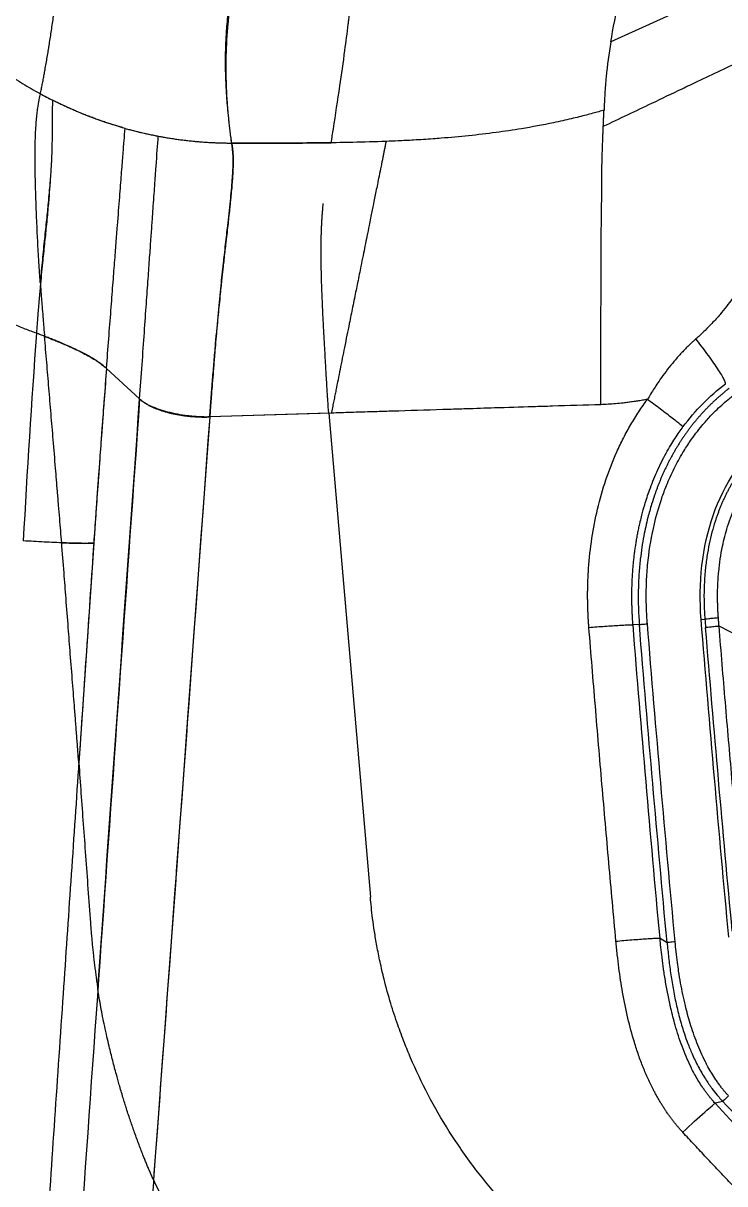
# Model space of a CAD drawing. Extents: x 526 to 610, y 679 to 808.
# Drawn here: x 538.09 to 542.44, y 702.59 to 709.8 of the extents above; entities that cross this region are included whole.
import ezdxf

# ---------------------------------------------------------------- set-up
doc = ezdxf.new("R2010")
doc.units = 0
doc.header["$MEASUREMENT"] = 0
doc.layers.add('1', color=4, linetype='Continuous')

# ---------------------------------------------------------------- blocks, each defined once
blk = doc.blocks.new('JETSETTER LX')
at = {"layer": '1', "color": 3, "linetype": 'Continuous', "lineweight": 25}
for p, q in [((16.5865, 13.2509), (15.6084, 12.8061)), ((12.6821, 10.588), (12.4763, 10.7781)), ((12.6821, 10.588), (12.4763, 10.7781)), ((13.8726, 10.4999), (13.1174, 10.4762)), ((13.8563, 10.4994), (13.1174, 10.4762)), ((13.8563, 10.4994), (14.1154, 7.4916)), ((12.3971, 9.6916), (12.3042, 8.3252)), ((15.7861, 9.1868), (15.7466, 9.1836)), ((16.1696, 9.2179), (16.1932, 9.2198)), ((17.7454, 8.4189), (16.281, 9.1753)), ((15.9142, 7.2371), (15.9582, 7.2101)), ((16.3037, 6.2233), (16.2567, 6.2116))]:
    blk.add_line(p, q, dxfattribs=at)
for points, knots in [([(12.0655, 12.484), (12.0675, 12.4938), (12.0716, 12.5132), (12.0775, 12.5428), (12.0833, 12.5727), (12.089, 12.6029), (12.0951, 12.636), (12.1015, 12.6723), (12.1083, 12.7119), (12.1139, 12.7454), (12.1182, 12.7727), (12.1226, 12.8002), (12.128, 12.8352), (12.1366, 12.8924), (12.1472, 12.9665), (12.1578, 13.0443), (12.1662, 13.1089), (12.1748, 13.1755), (12.1854, 13.2617), (12.1979, 13.3697), (12.2099, 13.4815), (12.2195, 13.5784), (12.2269, 13.6586), (12.2324, 13.7204), (12.2377, 13.7831), (12.2428, 13.8467), (12.2477, 13.9111), (12.2525, 13.9764), (12.257, 14.0425), (12.2598, 14.0875), (12.2613, 14.1099)], [0, 0, 0, 0, 0.0251082, 0.0501755, 0.0751913, 0.1001443, 0.1250238, 0.1563496, 0.187543, 0.2188031, 0.2344332, 0.2500635, 0.281324, 0.3125841, 0.3751026, 0.4376177, 0.469314, 0.5001278, 0.5632735, 0.6259662, 0.6882256, 0.7500739, 0.7818326, 0.8134354, 0.8448862, 0.8761889, 0.9073475, 0.938366, 0.9692488, 1, 1, 1, 1]), ([(15.6084, 12.8061), (15.6372, 12.9787), (15.681, 13.1694), (15.7985, 13.5749), (15.8723, 13.7896), (15.9609, 14.0103)], [0, 0, 0, 0, 0.5, 0.5, 1, 1, 1, 1]), ([(13.2544, 12.1782), (13.2528, 12.1897), (13.2496, 12.2127), (13.2451, 12.2474), (13.2409, 12.2824), (13.2369, 12.3176), (13.2333, 12.3523), (13.2294, 12.3936), (13.2244, 12.453), (13.2192, 12.5317), (13.2157, 12.6236), (13.2152, 12.7181), (13.2181, 12.8151), (13.224, 12.9025), (13.234, 13.0053), (13.2488, 13.1161), (13.271, 13.2383), (13.2923, 13.336), (13.3186, 13.4422), (13.347, 13.5415), (13.3784, 13.6378), (13.4002, 13.7004), (13.4199, 13.7542), (13.4328, 13.7873), (13.4386, 13.8023)], [0, 0, 0, 0, 0.024835, 0.049777, 0.07481, 0.099916, 0.12508, 0.148716, 0.187611, 0.250131, 0.312641, 0.375146, 0.437653, 0.500162, 0.538799, 0.625168, 0.697328, 0.750131, 0.790672, 0.875062, 0.913573, 0.947218, 0.976021, 1, 1, 1, 1]), ([(13.2544, 12.1781), (13.2525, 12.1919), (13.2488, 12.2182), (13.244, 12.256), (13.24, 12.2902), (13.2367, 12.321), (13.232, 12.3684), (13.2264, 12.4365), (13.2214, 12.5262), (13.2191, 12.6188), (13.2197, 12.7134), (13.2234, 12.8112), (13.2328, 12.9463), (13.2535, 13.1221), (13.2833, 13.281), (13.3093, 13.3934), (13.3241, 13.4522), (13.3416, 13.5159), (13.3594, 13.576), (13.378, 13.6349), (13.3987, 13.6955), (13.4186, 13.7507), (13.4322, 13.7857), (13.4386, 13.8023)], [0, 0, 0, 0, 0.029765, 0.056916, 0.081455, 0.103382, 0.122697, 0.182478, 0.246958, 0.309531, 0.372324, 0.435848, 0.49834, 0.624533, 0.750473, 0.770745, 0.813222, 0.848287, 0.875757, 0.911441, 0.944043, 0.973562, 1, 1, 1, 1]), ([(13.8719, 12.1799), (13.8764, 12.2089), (13.8946, 12.3247), (13.9233, 12.5117), (13.9541, 12.7292), (13.9721, 12.8689), (13.9812, 12.9434), (13.9851, 12.9755), (13.9899, 13.0161), (13.9957, 13.0654), (14.0023, 13.1237), (14.0098, 13.1912), (14.0182, 13.2683), (14.0274, 13.3553), (14.0374, 13.4524), (14.0481, 13.5601), (14.0595, 13.6783), (14.0673, 13.7616), (14.0714, 13.8047)], [0, 0, 0, 0, 0.062595, 0.250005, 0.397316, 0.5, 0.514612, 0.534136, 0.558574, 0.587927, 0.622198, 0.66139, 0.705505, 0.754546, 0.808515, 0.867414, 0.931243, 1, 1, 1, 1]), ([(11.077, 13.4623), (11.0822, 13.4533), (11.0924, 13.4355), (11.1079, 13.4092), (11.1234, 13.3836), (11.1388, 13.3588), (11.1542, 13.3347), (11.1695, 13.3113), (11.1847, 13.2886), (11.1997, 13.2666), (11.2146, 13.2453), (11.2293, 13.2247), (11.2438, 13.2049), (11.258, 13.1857), (11.272, 13.1672), (11.3208, 13.104), (11.4061, 13.0026), (11.5376, 12.8677), (11.6757, 12.7453), (11.7914, 12.6571), (11.8761, 12.5989), (11.9287, 12.5646), (11.9816, 12.5319), (12.0348, 12.5009), (12.088, 12.4715), (12.1239, 12.4531), (12.1418, 12.4439)], [0, 0, 0, 0, 0.02084, 0.041263, 0.061262, 0.080834, 0.099974, 0.118676, 0.136938, 0.154754, 0.172121, 0.189035, 0.205493, 0.221492, 0.237028, 0.252098, 0.381668, 0.502591, 0.629918, 0.751792, 0.79422, 0.836239, 0.877838, 0.919004, 0.959728, 1, 1, 1, 1]), ([(15.6084, 12.8061), (15.5961, 12.7326), (15.5866, 12.6603), (15.5764, 12.5543), (15.5738, 12.5195), (15.5695, 12.4505), (15.5679, 12.4163), (15.5664, 12.3824)], [0, 0, 0, 0, 0.5, 0.5, 0.75, 0.75, 1, 1, 1, 1]), ([(15.5621, 12.2823), (15.6628, 12.3302), (15.8258, 12.4078), (16.0217, 12.501), (16.1638, 12.5687), (16.2895, 12.6285), (16.4162, 12.6888), (16.4959, 12.7267), (16.5298, 12.7428)], [0, 0, 0, 0, 0.312351, 0.505185, 0.607428, 0.752943, 0.894852, 1, 1, 1, 1]), ([(12.041, 10.9963), (12.03, 11.0003), (12.0069, 11.0088), (11.9709, 11.0225), (11.9321, 11.0376), (11.8907, 11.0543), (11.829, 11.0801), (11.7317, 11.1233), (11.6089, 11.1834), (11.4806, 11.2535), (11.3567, 11.3279), (11.254, 11.3957), (11.1706, 11.4548), (11.1107, 11.4992), (11.0519, 11.5446), (10.9952, 11.5899), (10.9378, 11.6378), (10.8898, 11.6799), (10.8317, 11.7325), (10.7203, 11.838), (10.5926, 11.9733), (10.4617, 12.1282), (10.3794, 12.2337), (10.3188, 12.317), (10.2799, 12.3729), (10.2519, 12.4146), (10.2264, 12.4538), (10.2119, 12.4767), (10.2058, 12.4865)], [0, 0, 0, 0, 0.0146615, 0.0306397, 0.0479341, 0.0665441, 0.0862829, 0.1312066, 0.1992056, 0.2565208, 0.3132961, 0.3792061, 0.4098878, 0.4405555, 0.4721135, 0.50241, 0.5310447, 0.5651778, 0.5819558, 0.6287327, 0.7563258, 0.8133951, 0.8814033, 0.9230055, 0.9417583, 0.9662255, 0.9856364, 1, 1, 1, 1]), ([(12.0648, 11.312), (12.0643, 11.3185), (12.0634, 11.3318), (12.062, 11.3518), (12.0606, 11.3721), (12.0592, 11.3926), (12.0579, 11.4134), (12.0566, 11.4344), (12.0544, 11.4704), (12.0513, 11.5228), (12.0481, 11.5854), (12.045, 11.65), (12.0423, 11.7155), (12.04, 11.7758), (12.0374, 11.8486), (12.035, 11.9291), (12.0329, 12.0198), (12.0321, 12.098), (12.0328, 12.1589), (12.0343, 12.2054), (12.0358, 12.2421), (12.0379, 12.2812), (12.0409, 12.3211), (12.0449, 12.3611), (12.0495, 12.3965), (12.054, 12.4249), (12.0582, 12.4478), (12.0619, 12.4665), (12.0643, 12.4782), (12.0655, 12.484)], [0, 0, 0, 0, 0.008337, 0.016854, 0.025546, 0.03441, 0.043446, 0.052649, 0.062017, 0.091199, 0.123633, 0.149797, 0.185482, 0.223743, 0.247827, 0.310654, 0.373818, 0.439724, 0.49986, 0.542899, 0.584491, 0.624656, 0.68801, 0.749532, 0.812666, 0.874759, 0.916644, 0.958414, 1, 1, 1, 1]), ([(12.1418, 12.4439), (12.1415, 12.4396), (12.1409, 12.4298), (12.1401, 12.4127), (12.1394, 12.391), (12.1389, 12.3582), (12.1387, 12.3168), (12.1386, 12.2663), (12.1384, 12.2087), (12.1373, 12.1497), (12.1352, 12.0927), (12.1332, 12.0507), (12.1306, 12.0067), (12.1269, 11.9479), (12.1213, 11.8722), (12.113, 11.7744), (12.1027, 11.667), (12.0909, 11.5516), (12.078, 11.427), (12.0662, 11.3065), (12.0574, 11.2082), (12.0524, 11.1475), (12.049, 11.1046), (12.0461, 11.067), (12.0435, 11.0311), (12.0418, 11.0077), (12.041, 10.9963)], [0, 0, 0, 0, 0.025437, 0.05774, 0.09691, 0.142947, 0.223465, 0.286095, 0.345619, 0.428792, 0.469112, 0.500161, 0.534201, 0.571947, 0.626007, 0.680073, 0.738272, 0.787626, 0.836483, 0.893711, 0.927415, 0.946496, 0.960829, 0.974524, 0.987581, 1, 1, 1, 1]), ([(12.5915, 12.2693), (12.5815, 12.2722), (12.5614, 12.2779), (12.5313, 12.287), (12.5011, 12.2964), (12.471, 12.3063), (12.4409, 12.3166), (12.4108, 12.3274), (12.3807, 12.3386), (12.3506, 12.3502), (12.3206, 12.3623), (12.2906, 12.3748), (12.2607, 12.3877), (12.2308, 12.4011), (12.201, 12.4149), (12.1713, 12.4291), (12.1516, 12.439), (12.1418, 12.4439)], [0, 0, 0, 0, 0.064787, 0.129859, 0.195212, 0.260844, 0.326749, 0.392926, 0.459368, 0.526074, 0.593037, 0.660255, 0.727723, 0.795436, 0.863389, 0.931579, 1, 1, 1, 1]), ([(15.5664, 12.3823), (15.5556, 12.3792), (15.5327, 12.3726), (15.4961, 12.3625), (15.4555, 12.3516), (15.4106, 12.3402), (15.3616, 12.3284), (15.3083, 12.3161), (15.2058, 12.294), (15.068, 12.2684), (14.8923, 12.2423), (14.7257, 12.2226), (14.5952, 12.2108), (14.4813, 12.2022), (14.3921, 12.1965), (14.2947, 12.1915), (14.2375, 12.1892), (14.2126, 12.1882)], [0, 0, 0, 0, 0.02457, 0.052207, 0.082907, 0.116663, 0.153472, 0.193327, 0.236222, 0.382878, 0.499879, 0.624857, 0.749814, 0.786572, 0.874844, 0.945372, 1, 1, 1, 1]), ([(15.5621, 12.2823), (15.5624, 12.2905), (15.5632, 12.3072), (15.5642, 12.3317), (15.5653, 12.3569), (15.566, 12.3735), (15.5664, 12.3823)], [0, 0, 0, 0, 0.247398, 0.499233, 0.735523, 1, 1, 1, 1]), ([(12.4763, 10.7781), (12.481, 10.8403), (12.4858, 10.9022), (12.495, 11.0227), (12.4995, 11.0813), (12.508, 11.1926), (12.5162, 11.2981), (12.5269, 11.4374), (12.5363, 11.559), (12.5418, 11.6299), (12.5495, 11.73), (12.5541, 11.7884), (12.5622, 11.8933), (12.5659, 11.9398), (12.5724, 12.0243), (12.5783, 12.1001), (12.5832, 12.1626), (12.5877, 12.2197), (12.5897, 12.2456), (12.5915, 12.2693)], [0, 0, 0, 0, 0.0625, 0.0625, 0.125, 0.125, 0.1875, 0.25, 0.3125, 0.375, 0.375, 0.5, 0.5, 0.625, 0.625, 0.75, 0.875, 0.875, 1, 1, 1, 1]), ([(12.4763, 10.7781), (12.481, 10.8403), (12.4858, 10.9022), (12.495, 11.0227), (12.4995, 11.0813), (12.508, 11.1925), (12.5162, 11.2981), (12.5269, 11.4374), (12.5363, 11.559), (12.5418, 11.6299), (12.5495, 11.73), (12.5541, 11.7884), (12.5622, 11.8933), (12.5659, 11.9398), (12.5724, 12.0243), (12.5783, 12.1001), (12.5857, 12.1938), (12.5897, 12.2456), (12.5915, 12.2693)], [0, 0, 0, 0, 0.0625, 0.0625, 0.125, 0.125, 0.1875, 0.25, 0.3125, 0.375, 0.375, 0.5, 0.5, 0.625, 0.625, 0.75, 0.875, 1, 1, 1, 1]), ([(12.5915, 12.2693), (12.6013, 12.2666), (12.6209, 12.2612), (12.6504, 12.2536), (12.6799, 12.2463), (12.7094, 12.2394), (12.7389, 12.2329), (12.7684, 12.2267), (12.7881, 12.2229), (12.7979, 12.221)], [0, 0, 0, 0, 0.144057, 0.287728, 0.431003, 0.573876, 0.716338, 0.858382, 1, 1, 1, 1]), ([(15.554, 12.0493), (15.5541, 12.0566), (15.5546, 12.0729), (15.5557, 12.1097), (15.557, 12.15), (15.5585, 12.1921), (15.5597, 12.2244), (15.5608, 12.2544), (15.5617, 12.2737), (15.5621, 12.2823)], [0, 0, 0, 0, 0.095409, 0.209821, 0.474554, 0.614329, 0.752011, 0.889815, 1, 1, 1, 1]), ([(12.6821, 10.588), (12.6872, 10.6598), (12.6923, 10.7315), (12.7022, 10.8704), (12.7069, 10.9376), (12.7159, 11.0643), (12.7243, 11.1835), (12.7352, 11.3374), (12.7446, 11.4692), (12.7526, 11.5827), (12.7596, 11.6814), (12.7637, 11.7392), (12.7695, 11.821), (12.7729, 11.8691), (12.7791, 11.9566), (12.7819, 11.9959), (12.7896, 12.1047), (12.7939, 12.1651), (12.7979, 12.221)], [0, 0, 0, 0, 0.0625, 0.0625, 0.125, 0.125, 0.1875, 0.25, 0.3125, 0.375, 0.4375, 0.5, 0.5, 0.625, 0.625, 0.75, 0.75, 1, 1, 1, 1]), ([(12.6821, 10.588), (12.6872, 10.6598), (12.6923, 10.7315), (12.7022, 10.8704), (12.7069, 10.9376), (12.7159, 11.0643), (12.7243, 11.1835), (12.7352, 11.3374), (12.7446, 11.4692), (12.7526, 11.5827), (12.7596, 11.6814), (12.7637, 11.7392), (12.7695, 11.821), (12.7729, 11.8691), (12.7791, 11.9566), (12.7819, 11.9959), (12.7896, 12.1047), (12.7939, 12.1651), (12.7979, 12.221)], [0, 0, 0, 0, 0.0625, 0.0625, 0.125, 0.125, 0.1875, 0.25, 0.3125, 0.375, 0.4375, 0.5, 0.5, 0.625, 0.625, 0.75, 0.75, 1, 1, 1, 1]), ([(12.7979, 12.221), (12.8731, 12.2068), (12.949, 12.1961), (13.0633, 12.1853), (13.1014, 12.1826), (13.1588, 12.1799), (13.1779, 12.1793), (13.2161, 12.1784), (13.2353, 12.1782), (13.2544, 12.1781)], [0, 0, 0, 0, 0.5, 0.5, 0.75, 0.75, 0.875, 0.875, 1, 1, 1, 1]), ([(12.7979, 12.221), (12.8081, 12.2191), (12.8285, 12.2153), (12.8591, 12.2102), (12.8898, 12.2054), (12.9204, 12.201), (12.951, 12.197), (12.9816, 12.1933), (13.0121, 12.1901), (13.0426, 12.1873), (13.073, 12.1848), (13.1034, 12.1828), (13.1338, 12.1811), (13.164, 12.1798), (13.1942, 12.1788), (13.2244, 12.1783), (13.2444, 12.1782), (13.2544, 12.1782)], [0, 0, 0, 0, 0.067824, 0.1355, 0.203023, 0.27039, 0.337597, 0.404639, 0.471512, 0.538214, 0.60474, 0.671086, 0.737249, 0.803225, 0.869011, 0.934604, 1, 1, 1, 1]), ([(14.2126, 12.1882), (14.2109, 12.1801), (14.2077, 12.1641), (14.2031, 12.1408), (14.1985, 12.1181), (14.1942, 12.0961), (14.1897, 12.0735), (14.1845, 12.0475), (14.1768, 12.0094), (14.1681, 11.9671), (14.1584, 11.9202), (14.1479, 11.8672), (14.1345, 11.8001), (14.1197, 11.7268), (14.1065, 11.6616), (14.095, 11.6039), (14.0824, 11.5408), (14.0697, 11.4794), (14.0549, 11.4056), (14.0373, 11.3185), (14.0197, 11.2301), (14.0023, 11.1451), (13.9866, 11.0687), (13.9694, 10.9842), (13.9506, 10.8901), (13.928, 10.7764), (13.9079, 10.6757), (13.8948, 10.6104), (13.888, 10.5767), (13.881, 10.5418), (13.8762, 10.5181), (13.8738, 10.5061)], [0, 0, 0, 0, 0.031792, 0.062836, 0.093117, 0.122624, 0.151344, 0.183119, 0.225096, 0.298414, 0.339396, 0.386563, 0.469344, 0.533447, 0.567351, 0.611622, 0.647008, 0.678323, 0.709537, 0.753998, 0.790963, 0.810485, 0.843936, 0.86633, 0.888984, 0.927617, 0.962902, 0.97172, 0.980832, 0.990253, 1, 1, 1, 1]), ([(13.1174, 10.4762), (13.118, 10.484), (13.1192, 10.4997), (13.1209, 10.5232), (13.1227, 10.5467), (13.1245, 10.5701), (13.1263, 10.5935), (13.1281, 10.6168), (13.1299, 10.64), (13.1318, 10.6632), (13.1336, 10.6862), (13.1378, 10.7387), (13.1447, 10.8214), (13.1569, 10.9637), (13.1717, 11.1284), (13.1851, 11.2654), (13.1954, 11.3637), (13.2023, 11.4272), (13.2094, 11.4901), (13.2187, 11.5713), (13.2285, 11.6563), (13.2384, 11.7443), (13.2462, 11.8184), (13.2529, 11.8885), (13.258, 11.9489), (13.2615, 12.003), (13.2632, 12.049), (13.263, 12.0847), (13.2617, 12.1118), (13.2602, 12.1306), (13.2584, 12.1473), (13.2566, 12.1622), (13.2552, 12.1728), (13.2544, 12.1781)], [0, 0, 0, 0, 0.00626, 0.012517, 0.018772, 0.025024, 0.031275, 0.037525, 0.043774, 0.050023, 0.05627, 0.062518, 0.092894, 0.125, 0.18623, 0.249836, 0.279019, 0.312344, 0.338882, 0.374859, 0.446778, 0.499873, 0.563246, 0.624901, 0.689913, 0.749932, 0.81603, 0.874965, 0.906476, 0.937482, 0.95779, 0.978629, 1, 1, 1, 1]), ([(13.2544, 12.1781), (13.2549, 12.175), (13.2557, 12.1688), (13.2569, 12.1598), (13.258, 12.1509), (13.259, 12.1408), (13.2604, 12.1269), (13.2621, 12.1061), (13.2632, 12.0787), (13.2629, 12.046), (13.2618, 12.0109), (13.2589, 11.9608), (13.2544, 11.9041), (13.2486, 11.8437), (13.2445, 11.8031), (13.2403, 11.7628), (13.2354, 11.7172), (13.2296, 11.665), (13.2232, 11.6095), (13.2152, 11.541), (13.2074, 11.4726), (13.2007, 11.4119), (13.1965, 11.3725), (13.1923, 11.3338), (13.1878, 11.2909), (13.1823, 11.2368), (13.1742, 11.1572), (13.1636, 11.0479), (13.1537, 10.9357), (13.1457, 10.8399), (13.1396, 10.7653), (13.1335, 10.6881), (13.1291, 10.631), (13.126, 10.5902), (13.1236, 10.5583), (13.1206, 10.5195), (13.1186, 10.4914), (13.1174, 10.4762)], [0, 0, 0, 0, 0.01232, 0.024641, 0.036961, 0.049281, 0.067358, 0.09734, 0.141621, 0.190639, 0.239107, 0.282314, 0.373978, 0.420264, 0.449212, 0.477889, 0.517923, 0.552582, 0.587764, 0.626689, 0.676279, 0.698745, 0.715845, 0.730973, 0.750076, 0.770146, 0.795558, 0.839391, 0.88183, 0.898804, 0.92286, 0.944735, 0.962268, 0.969015, 0.977552, 0.987881, 1, 1, 1, 1]), ([(13.2544, 12.1781), (13.2754, 12.1781), (13.2964, 12.1781), (13.3385, 12.1781), (13.3595, 12.1781), (13.3805, 12.1781)], [0, 0, 0, 0, 0.5, 0.5, 1, 1, 1, 1]), ([(13.3805, 12.1781), (13.4501, 12.178), (13.5197, 12.1779), (13.6588, 12.1782), (13.7284, 12.1784), (13.798, 12.179)], [0, 0, 0, 0, 0.5, 0.5, 1, 1, 1, 1]), ([(12.1341, 12.0746), (12.1335, 12.0607), (12.1316, 12.0186), (12.1253, 11.9319), (12.1154, 11.8209), (12.1035, 11.7035), (12.091, 11.5852), (12.0776, 11.4549), (12.0691, 11.3597), (12.0648, 11.312)], [0, 0, 0, 0, 0.0890125, 0.2712615, 0.4534611, 0.5901302, 0.7267803, 0.8633919, 1, 1, 1, 1]), ([(15.5494, 11.6033), (15.5494, 11.6085), (15.5495, 11.6192), (15.5496, 11.6351), (15.5497, 11.6513), (15.5499, 11.6678), (15.5502, 11.6904), (15.5505, 11.7182), (15.5512, 11.7589), (15.5518, 11.8028), (15.5522, 11.847), (15.5522, 11.8833), (15.552, 11.9136), (15.552, 11.9356), (15.5522, 11.9512), (15.5525, 11.9697), (15.5528, 11.9913), (15.5532, 12.0127), (15.5535, 12.0278), (15.5537, 12.0395), (15.5539, 12.0461), (15.554, 12.0493)], [0, 0, 0, 0, 0.023168, 0.047223, 0.072168, 0.098005, 0.124736, 0.179782, 0.234916, 0.333393, 0.419338, 0.497083, 0.567195, 0.630947, 0.662201, 0.690697, 0.783436, 0.855773, 0.907242, 0.95532, 1, 1, 1, 1]), ([(16.576, 11.877), (16.5765, 11.8725), (16.5773, 11.8636), (16.5783, 11.8504), (16.5789, 11.8377), (16.5793, 11.8255), (16.5795, 11.8137), (16.5796, 11.8024), (16.5794, 11.7916), (16.5791, 11.7812), (16.5787, 11.7714), (16.578, 11.7571), (16.5763, 11.7339), (16.5728, 11.702), (16.5677, 11.6691), (16.5604, 11.6314), (16.5481, 11.5812), (16.5216, 11.4982), (16.489, 11.4227), (16.4578, 11.3625), (16.4361, 11.323), (16.4054, 11.272), (16.367, 11.2152), (16.3268, 11.1616), (16.2849, 11.1102), (16.2406, 11.0607), (16.1981, 11.0174), (16.1645, 10.9855), (16.1449, 10.968), (16.1369, 10.9608)], [0, 0, 0, 0, 0.015342, 0.030018, 0.044044, 0.057435, 0.070206, 0.082368, 0.093932, 0.104907, 0.115302, 0.125124, 0.150017, 0.18787, 0.223874, 0.250437, 0.302368, 0.375441, 0.500881, 0.532258, 0.563445, 0.625584, 0.695883, 0.750367, 0.807779, 0.875377, 0.929599, 0.971127, 1, 1, 1, 1]), ([(13.8563, 10.4994), (13.8544, 10.5255), (13.8519, 10.56), (13.849, 10.6068), (13.8466, 10.6452), (13.8438, 10.6931), (13.8408, 10.7451), (13.8376, 10.8006), (13.8344, 10.8596), (13.8315, 10.9127), (13.829, 10.9568), (13.8262, 11.0093), (13.8228, 11.0725), (13.8192, 11.1459), (13.8162, 11.2108), (13.8138, 11.2704), (13.812, 11.3253), (13.8104, 11.3841), (13.8094, 11.4453), (13.809, 11.5053), (13.8094, 11.5583), (13.8103, 11.6002), (13.8114, 11.6343), (13.8126, 11.6619), (13.8139, 11.6882), (13.8155, 11.7134), (13.8172, 11.7376), (13.8195, 11.7669), (13.8215, 11.7883), (13.8228, 11.8013), (13.8228, 11.8016)], [0, 0, 0, 0, 0.0390292, 0.051494, 0.0701322, 0.0968368, 0.123841, 0.1493085, 0.1823063, 0.215913, 0.2341465, 0.2543093, 0.3034806, 0.3440589, 0.3891827, 0.4303709, 0.4683425, 0.5111922, 0.5699601, 0.6263586, 0.6785826, 0.7304187, 0.7644443, 0.7985695, 0.8328291, 0.8672543, 0.9018728, 0.9367092, 0.9985284, 1, 1, 1, 1]), ([(15.5468, 10.709), (15.5468, 10.7164), (15.5468, 10.7312), (15.5469, 10.7534), (15.5469, 10.7755), (15.5469, 10.7976), (15.5469, 10.8197), (15.547, 10.8418), (15.547, 10.8638), (15.547, 10.8857), (15.5471, 10.9076), (15.5471, 10.9294), (15.5471, 10.9512), (15.5472, 10.9729), (15.5472, 10.9946), (15.5473, 11.0161), (15.5473, 11.0376), (15.5475, 11.0973), (15.5478, 11.1954), (15.5483, 11.3092), (15.5486, 11.397), (15.5488, 11.4598), (15.549, 11.5101), (15.5491, 11.5512), (15.5493, 11.581), (15.5493, 11.597), (15.5494, 11.6033)], [0, 0, 0, 0, 0.021364, 0.042761, 0.064195, 0.085667, 0.107182, 0.128744, 0.150354, 0.172017, 0.193735, 0.215512, 0.23735, 0.259253, 0.281224, 0.303264, 0.325378, 0.347566, 0.488567, 0.638588, 0.733457, 0.80498, 0.875068, 0.930955, 0.972611, 1, 1, 1, 1]), ([(12.0648, 11.312), (12.0653, 11.3055), (12.0663, 11.2914), (12.068, 11.2686), (12.0699, 11.2426), (12.0721, 11.2135), (12.0746, 11.1811), (12.0781, 11.1372), (12.0821, 11.0876), (12.0862, 11.038), (12.0891, 11.0029), (12.0907, 10.9844), (12.0912, 10.9775)], [0, 0, 0, 0, 0.060299, 0.12976, 0.208411, 0.296286, 0.393424, 0.499864, 0.689165, 0.835808, 0.939485, 1, 1, 1, 1]), ([(12.4763, 10.7781), (12.4742, 10.7801), (12.4697, 10.7841), (12.462, 10.7907), (12.453, 10.7979), (12.4403, 10.8076), (12.4234, 10.8195), (12.3937, 10.8387), (12.3531, 10.8621), (12.2975, 10.8904), (12.2388, 10.9176), (12.1871, 10.9396), (12.1479, 10.9556), (12.1203, 10.9665), (12.0933, 10.9769), (12.0669, 10.9868), (12.0496, 10.9932), (12.041, 10.9963)], [0, 0, 0, 0, 0.026526, 0.0561515, 0.0889302, 0.1249141, 0.1871215, 0.2500147, 0.3831282, 0.5006994, 0.631755, 0.7507543, 0.8037433, 0.8551999, 0.9050809, 0.9533546, 1, 1, 1, 1]), ([(12.0912, 10.9775), (12.0957, 10.9758), (12.1048, 10.9723), (12.1186, 10.9669), (12.1327, 10.9613), (12.1472, 10.9555), (12.162, 10.9494), (12.177, 10.9432), (12.1923, 10.9368), (12.2079, 10.9301), (12.2236, 10.9233), (12.2395, 10.9163), (12.2555, 10.9091), (12.2716, 10.9017), (12.2876, 10.8942), (12.3037, 10.8864), (12.3293, 10.8737), (12.3664, 10.8542), (12.4021, 10.8332), (12.4288, 10.8156), (12.4444, 10.8044), (12.457, 10.7947), (12.4671, 10.7864), (12.4732, 10.7809), (12.4763, 10.7781)], [0, 0, 0, 0, 0.02721, 0.055311, 0.084305, 0.114193, 0.144974, 0.176644, 0.209198, 0.242629, 0.276927, 0.31208, 0.348074, 0.384892, 0.422513, 0.460916, 0.500075, 0.611984, 0.749977, 0.812801, 0.874982, 0.916788, 0.958471, 1, 1, 1, 1]), ([(12.1978, 9.6941), (12.1958, 9.7186), (12.1917, 9.7692), (12.1854, 9.8471), (12.1787, 9.9291), (12.1702, 10.033), (12.159, 10.1686), (12.1458, 10.3291), (12.1319, 10.4952), (12.1185, 10.6553), (12.105, 10.8161), (12.0959, 10.9233), (12.0912, 10.9775)], [0, 0, 0, 0, 0.057668, 0.11856, 0.182669, 0.249993, 0.361917, 0.499988, 0.625013, 0.749994, 0.873606, 1, 1, 1, 1]), ([(16.1369, 10.9608), (16.1314, 10.9559), (16.1201, 10.9459), (16.1032, 10.9301), (16.086, 10.9134), (16.0683, 10.8956), (16.0507, 10.8772), (16.0312, 10.856), (16.0046, 10.8258), (15.9705, 10.7844), (15.934, 10.7361), (15.9028, 10.6917), (15.8776, 10.6533), (15.8561, 10.6191), (15.8426, 10.5963), (15.836, 10.5851)], [0, 0, 0, 0, 0.0459526, 0.0938254, 0.1436562, 0.1955008, 0.2494334, 0.3020448, 0.3745273, 0.499777, 0.63519, 0.7503149, 0.8360264, 0.9193091, 1, 1, 1, 1]), ([(16.3201, 10.6824), (16.3211, 10.6839), (16.321, 10.6868), (16.3183, 10.6959), (16.3157, 10.7021), (16.3076, 10.7182), (16.3022, 10.728), (16.2885, 10.7508), (16.2803, 10.7638), (16.2617, 10.7921), (16.2513, 10.8073), (16.2293, 10.8388), (16.2176, 10.8549), (16.1941, 10.887), (16.1822, 10.9028), (16.1589, 10.933), (16.1476, 10.9474), (16.1369, 10.9608)], [0, 0, 0, 0, 0.125, 0.125, 0.25, 0.25, 0.375, 0.375, 0.5, 0.5, 0.625, 0.625, 0.75, 0.75, 0.875, 0.875, 1, 1, 1, 1]), ([(12.4763, 10.7781), (12.4715, 10.7155), (12.4629, 10.6019), (12.4514, 10.4492), (12.4427, 10.3317), (12.4367, 10.2494), (12.4274, 10.1231), (12.4143, 9.941), (12.4028, 9.7747), (12.3971, 9.6916)], [0, 0, 0, 0, 0.1729412, 0.3134841, 0.4216315, 0.4973862, 0.5407503, 0.7703832, 1, 1, 1, 1]), ([(12.4763, 10.7781), (12.4713, 10.7132), (12.4618, 10.5879), (12.4482, 10.4068), (12.435, 10.2276), (12.422, 10.0484), (12.4092, 9.8674), (12.4011, 9.7492), (12.3971, 9.6916)], [0, 0, 0, 0, 0.1791204, 0.3461297, 0.5000362, 0.6738741, 0.8407019, 1, 1, 1, 1]), ([(16.3428, 10.653), (16.3372, 10.6487), (16.3261, 10.64), (16.3097, 10.6267), (16.2936, 10.6132), (16.2777, 10.5994), (16.2621, 10.5855), (16.2468, 10.5713), (16.2318, 10.5569), (16.217, 10.5423), (16.2025, 10.5275), (16.1883, 10.5126), (16.1743, 10.4974), (16.1606, 10.482), (16.1472, 10.4665), (16.134, 10.4508), (16.1211, 10.4349), (16.1085, 10.4188), (16.0961, 10.4026), (16.084, 10.3862), (16.0721, 10.3696), (16.0605, 10.3529), (16.0492, 10.336), (16.0381, 10.3189), (16.0272, 10.3017), (16.0166, 10.2844), (16.0063, 10.2669), (15.9962, 10.2493), (15.9863, 10.2315), (15.9767, 10.2136), (15.9674, 10.1956), (15.9582, 10.1775), (15.9494, 10.1592), (15.9407, 10.1408), (15.9323, 10.1224), (15.9242, 10.1038), (15.9163, 10.085), (15.9086, 10.0662), (15.9011, 10.0473), (15.8939, 10.0283), (15.887, 10.0092), (15.876, 9.9782), (15.859, 9.9257), (15.8354, 9.8418), (15.8104, 9.7281), (15.7928, 9.6107), (15.7833, 9.5034), (15.7794, 9.4199), (15.7787, 9.3469), (15.7802, 9.2843), (15.7827, 9.232), (15.785, 9.2007), (15.7861, 9.1868)], [0, 0, 0, 0, 0.012974, 0.0259, 0.03878, 0.051619, 0.064418, 0.077179, 0.089906, 0.1026, 0.115264, 0.127899, 0.140509, 0.153095, 0.16566, 0.178204, 0.19073, 0.203239, 0.215734, 0.228216, 0.240686, 0.253146, 0.265597, 0.278041, 0.290478, 0.30291, 0.315338, 0.327763, 0.340185, 0.352606, 0.365027, 0.377448, 0.389869, 0.402292, 0.414716, 0.427143, 0.439573, 0.452005, 0.464441, 0.476881, 0.489324, 0.50177, 0.537231, 0.590545, 0.661742, 0.750756, 0.808261, 0.859357, 0.90404, 0.942339, 0.974305, 1, 1, 1, 1]), ([(15.8359, 9.1908), (15.8352, 9.1997), (15.8337, 9.2189), (15.8318, 9.2499), (15.8302, 9.2852), (15.829, 9.3248), (15.8286, 9.3688), (15.8292, 9.417), (15.8312, 9.4696), (15.8348, 9.5263), (15.8455, 9.6417), (15.8709, 9.7921), (15.915, 9.9459), (15.9575, 10.0599), (16.0003, 10.1554), (16.0504, 10.2472), (16.1079, 10.3366), (16.1649, 10.4117), (16.2191, 10.4729), (16.2604, 10.5152), (16.2971, 10.55), (16.3318, 10.5803), (16.3574, 10.6011), (16.3697, 10.6107), (16.3733, 10.6135)], [0, 0, 0, 0, 0.016913, 0.036505, 0.058793, 0.083787, 0.1115, 0.141938, 0.175102, 0.210991, 0.249592, 0.394304, 0.498936, 0.55185, 0.624481, 0.696806, 0.749574, 0.825627, 0.874892, 0.904203, 0.937562, 0.970516, 0.991391, 1, 1, 1, 1]), ([(12.6821, 10.588), (12.6841, 10.5862), (12.6881, 10.5826), (12.6946, 10.5773), (12.7014, 10.5721), (12.7084, 10.5671), (12.7158, 10.5622), (12.7235, 10.5574), (12.7315, 10.5527), (12.7398, 10.5482), (12.7483, 10.5438), (12.7572, 10.5395), (12.7662, 10.5354), (12.7755, 10.5314), (12.7851, 10.5275), (12.7949, 10.5237), (12.8048, 10.5201), (12.815, 10.5166), (12.8254, 10.5133), (12.836, 10.51), (12.8468, 10.507), (12.8613, 10.503), (12.8798, 10.4985), (12.9024, 10.4936), (12.9255, 10.4893), (12.9489, 10.4856), (12.9726, 10.4824), (12.9965, 10.4799), (13.0206, 10.4779), (13.0448, 10.4765), (13.069, 10.4758), (13.0932, 10.4756), (13.1094, 10.476), (13.1174, 10.4762)], [0, 0, 0, 0, 0.026282, 0.052408, 0.078386, 0.104223, 0.129924, 0.155495, 0.180942, 0.206269, 0.231481, 0.256581, 0.281573, 0.30646, 0.331246, 0.355932, 0.380522, 0.405018, 0.429423, 0.453737, 0.477964, 0.502106, 0.549613, 0.596593, 0.643063, 0.689046, 0.734567, 0.779655, 0.824346, 0.868678, 0.912696, 0.956451, 1, 1, 1, 1]), ([(13.1174, 10.4762), (13.1135, 10.4761), (13.1056, 10.4759), (13.0937, 10.4758), (13.0816, 10.4759), (13.0695, 10.4762), (13.0571, 10.4766), (13.0447, 10.4772), (13.0321, 10.4781), (13.0194, 10.4791), (13.0067, 10.4802), (12.9938, 10.4816), (12.9637, 10.4852), (12.9167, 10.4926), (12.8568, 10.506), (12.802, 10.5224), (12.7634, 10.5376), (12.7375, 10.5502), (12.7214, 10.5591), (12.7068, 10.5684), (12.6936, 10.5779), (12.6859, 10.5846), (12.6821, 10.588)], [0, 0, 0, 0, 0.021226, 0.042734, 0.064533, 0.086632, 0.109039, 0.131762, 0.154807, 0.178182, 0.201893, 0.225946, 0.250347, 0.37251, 0.499966, 0.624884, 0.749646, 0.80088, 0.851491, 0.901518, 0.951004, 1, 1, 1, 1]), ([(15.5468, 10.5525), (15.4467, 10.5494), (15.3061, 10.545), (15.0862, 10.538), (14.9072, 10.5325), (14.7338, 10.527), (14.5351, 10.5207), (14.375, 10.5156), (14.2179, 10.5108), (14.1185, 10.5078), (13.9995, 10.504), (13.9126, 10.5012), (13.8726, 10.4999)], [0, 0, 0, 0, 0.179259, 0.252042, 0.394012, 0.499999, 0.562817, 0.75, 0.786818, 0.844345, 0.928172, 1, 1, 1, 1]), ([(15.4727, 9.1685), (15.4719, 9.1788), (15.4704, 9.1992), (15.4685, 9.2299), (15.467, 9.2606), (15.4658, 9.2913), (15.4651, 9.3219), (15.4647, 9.3524), (15.4647, 9.383), (15.4651, 9.4135), (15.4659, 9.444), (15.4671, 9.4745), (15.4686, 9.5049), (15.4739, 9.5878), (15.4885, 9.7217), (15.5241, 9.906), (15.5753, 10.0858), (15.6266, 10.2174), (15.6661, 10.3025), (15.6874, 10.3454), (15.7096, 10.3875), (15.7329, 10.4287), (15.7571, 10.4691), (15.7823, 10.5086), (15.8085, 10.5474), (15.8268, 10.5725), (15.836, 10.5851)], [0, 0, 0, 0, 0.020632, 0.041227, 0.061788, 0.082319, 0.102822, 0.123301, 0.143758, 0.164198, 0.184623, 0.205036, 0.225441, 0.245841, 0.371869, 0.495606, 0.622637, 0.746738, 0.779006, 0.811055, 0.842906, 0.874582, 0.906106, 0.937501, 0.968791, 1, 1, 1, 1]), ([(15.836, 10.5851), (15.8255, 10.5833), (15.8049, 10.5796), (15.7742, 10.5747), (15.7443, 10.5702), (15.7151, 10.5663), (15.6799, 10.562), (15.639, 10.5579), (15.5925, 10.5544), (15.5618, 10.5531), (15.5468, 10.5525)], [0, 0, 0, 0, 0.1092335, 0.2157974, 0.3197073, 0.4209802, 0.5196346, 0.6843907, 0.8444729, 1, 1, 1, 1]), ([(16.057, 10.4146), (16.0568, 10.4152), (16.0554, 10.4167), (16.0499, 10.4216), (16.0458, 10.4251), (16.0348, 10.4341), (16.0278, 10.4397), (16.0112, 10.4528), (16.0015, 10.4603), (15.98, 10.4769), (15.9682, 10.4859), (15.9431, 10.505), (15.9299, 10.515), (15.903, 10.5352), (15.8893, 10.5455), (15.8622, 10.5657), (15.8489, 10.5756), (15.836, 10.5851)], [0, 0, 0, 0, 0.125, 0.125, 0.25, 0.25, 0.375, 0.375, 0.5, 0.5, 0.625, 0.625, 0.75, 0.75, 0.875, 0.875, 1, 1, 1, 1]), ([(13.1174, 10.4762), (13.0737, 9.8807), (12.9874, 8.7037), (12.8588, 6.9592), (12.733, 5.257), (12.6499, 4.1362), (12.6088, 3.5828)], [0, 0, 0, 0, 0.259161, 0.512215, 0.759161, 1, 1, 1, 1]), ([(15.7466, 9.1836), (15.7459, 9.1939), (15.7443, 9.2146), (15.7425, 9.2456), (15.7411, 9.2767), (15.7401, 9.3077), (15.7395, 9.3388), (15.7394, 9.3698), (15.7398, 9.4008), (15.7406, 9.4318), (15.7418, 9.4627), (15.7435, 9.4936), (15.7456, 9.5244), (15.7482, 9.5551), (15.7512, 9.5857), (15.7546, 9.6163), (15.7586, 9.6467), (15.763, 9.677), (15.7678, 9.7073), (15.7731, 9.7374), (15.7789, 9.7673), (15.7851, 9.7971), (15.7925, 9.8299), (15.8035, 9.8746), (15.8216, 9.9396), (15.851, 10.0296), (15.8863, 10.1178), (15.9221, 10.194), (15.9511, 10.2494), (15.9794, 10.2988), (16.0066, 10.3423), (16.0322, 10.3805), (16.0491, 10.4037), (16.057, 10.4146)], [0, 0, 0, 0, 0.023996, 0.047983, 0.071961, 0.095925, 0.119874, 0.143805, 0.167715, 0.191604, 0.215468, 0.239305, 0.263113, 0.286891, 0.310636, 0.334348, 0.358024, 0.381663, 0.405264, 0.428826, 0.452348, 0.475828, 0.499267, 0.530123, 0.582255, 0.655402, 0.749231, 0.801799, 0.849993, 0.893871, 0.933478, 0.968847, 1, 1, 1, 1]), ([(16.592, 10.33), (16.5873, 10.3263), (16.5779, 10.319), (16.5642, 10.3076), (16.5505, 10.2959), (16.5371, 10.2838), (16.5238, 10.2714), (16.5107, 10.2586), (16.4978, 10.2455), (16.4851, 10.232), (16.4726, 10.2182), (16.4603, 10.204), (16.4482, 10.1895), (16.4363, 10.1746), (16.4246, 10.1594), (16.4132, 10.1438), (16.402, 10.1278), (16.391, 10.1116), (16.3802, 10.0949), (16.3696, 10.078), (16.3594, 10.0606), (16.3493, 10.043), (16.3395, 10.025), (16.33, 10.0066), (16.3207, 9.9879), (16.3117, 9.9689), (16.303, 9.9496), (16.2945, 9.9299), (16.2863, 9.9099), (16.2784, 9.8896), (16.2708, 9.869), (16.2635, 9.848), (16.2516, 9.8119), (16.2361, 9.7586), (16.2191, 9.6863), (16.205, 9.6086), (16.196, 9.5373), (16.1908, 9.4746), (16.1882, 9.4225), (16.1872, 9.3709), (16.1877, 9.3199), (16.1896, 9.2696), (16.192, 9.2363), (16.1932, 9.2198)], [0, 0, 0, 0, 0.014472, 0.029018, 0.043643, 0.058349, 0.073143, 0.088026, 0.103004, 0.118081, 0.13326, 0.148545, 0.16394, 0.179449, 0.195076, 0.210823, 0.226695, 0.242694, 0.258824, 0.275089, 0.29149, 0.308031, 0.324715, 0.341544, 0.35852, 0.375647, 0.392927, 0.410361, 0.427951, 0.4457, 0.46361, 0.481681, 0.499915, 0.556581, 0.617008, 0.681302, 0.749555, 0.792457, 0.834933, 0.876954, 0.918491, 0.959515, 1, 1, 1, 1]), ([(16.2768, 9.2296), (16.2762, 9.2378), (16.275, 9.2548), (16.2736, 9.2812), (16.2725, 9.3094), (16.2718, 9.3394), (16.2717, 9.3712), (16.2722, 9.4047), (16.2735, 9.4401), (16.2756, 9.4771), (16.2821, 9.5553), (16.2978, 9.6624), (16.3334, 9.8022), (16.3821, 9.9309), (16.4432, 10.0436), (16.5075, 10.1328), (16.5577, 10.1883), (16.596, 10.2247), (16.6198, 10.2457), (16.6358, 10.2585), (16.6436, 10.2648)], [0, 0, 0, 0, 0.021568, 0.044704, 0.069406, 0.095672, 0.1235, 0.152887, 0.183826, 0.216315, 0.250346, 0.389663, 0.500018, 0.62867, 0.749908, 0.835362, 0.916653, 0.946059, 0.973839, 1, 1, 1, 1]), ([(12.3971, 9.6916), (12.3768, 9.6909), (12.3509, 9.6907), (12.289, 9.6913), (12.253, 9.6922), (12.1745, 9.6948), (12.132, 9.6967), (12.0455, 9.7011), (12.0015, 9.7037), (11.959, 9.7064)], [0, 0, 0, 0, 0.25, 0.25, 0.5, 0.5, 0.75, 0.75, 1, 1, 1, 1]), ([(12.3971, 9.6916), (12.3829, 9.483), (12.3512, 9.0164), (12.2877, 8.0832), (12.2032, 6.8412), (12.1079, 5.4413), (12.0444, 4.5081), (12.016, 4.0921)], [0, 0, 0, 0, 0.1117294, 0.2500012, 0.5000017, 0.7771346, 1, 1, 1, 1]), ([(12.1978, 9.6941), (12.2406, 9.6925), (12.2799, 9.6915), (12.3474, 9.6907), (12.3754, 9.6909), (12.3971, 9.6916)], [0, 0, 0, 0, 0.5, 0.5, 1, 1, 1, 1]), ([(12.3042, 8.3252), (12.3032, 8.3382), (12.3013, 8.3646), (12.2983, 8.4046), (12.2952, 8.4455), (12.292, 8.4872), (12.2887, 8.5298), (12.2853, 8.5733), (12.2818, 8.6176), (12.2752, 8.7016), (12.2651, 8.8303), (12.252, 8.9983), (12.2386, 9.1728), (12.2256, 9.3408), (12.212, 9.5167), (12.2028, 9.632), (12.1978, 9.6941)], [0, 0, 0, 0, 0.029226, 0.059023, 0.089391, 0.120331, 0.151843, 0.183929, 0.216588, 0.249821, 0.369147, 0.499707, 0.617675, 0.749851, 0.865282, 1, 1, 1, 1]), ([(15.4727, 9.1685), (15.4886, 9.1698), (15.505, 9.1711), (15.5382, 9.1736), (15.555, 9.1748), (15.5881, 9.1771), (15.6043, 9.1782), (15.6351, 9.1802), (15.6497, 9.181), (15.6762, 9.1825), (15.6882, 9.1831), (15.7088, 9.1839), (15.7176, 9.1842), (15.7316, 9.1845), (15.7368, 9.1845), (15.7441, 9.1842), (15.7461, 9.1839), (15.7466, 9.1836)], [0, 0, 0, 0, 0.125, 0.125, 0.25, 0.25, 0.375, 0.375, 0.5, 0.5, 0.625, 0.625, 0.75, 0.75, 0.875, 0.875, 1, 1, 1, 1]), ([(15.6405, 7.2189), (15.6331, 7.3001), (15.6182, 7.4625), (15.5964, 7.7061), (15.5749, 7.9497), (15.5537, 8.1934), (15.5329, 8.4371), (15.5125, 8.6809), (15.4924, 8.9247), (15.4793, 9.0873), (15.4727, 9.1685)], [0, 0, 0, 0, 0.124993, 0.249988, 0.374984, 0.499982, 0.624983, 0.749985, 0.874991, 1, 1, 1, 1]), ([(15.7861, 9.1868), (15.7863, 9.1868), (15.7875, 9.1869), (15.7926, 9.1873), (15.7964, 9.1876), (15.8061, 9.1884), (15.8119, 9.1888), (15.8239, 9.1898), (15.8301, 9.1903), (15.8359, 9.1908)], [0, 0, 0, 0, 0.25, 0.25, 0.5, 0.5, 0.75, 0.75, 1, 1, 1, 1]), ([(16.1932, 9.2198), (16.1934, 9.2201), (16.1953, 9.2206), (16.2034, 9.222), (16.2096, 9.2228), (16.2253, 9.2247), (16.2349, 9.2257), (16.2554, 9.2277), (16.2663, 9.2287), (16.2768, 9.2296)], [0, 0, 0, 0, 0.25, 0.25, 0.5, 0.5, 0.75, 0.75, 1, 1, 1, 1]), ([(16.281, 9.1753), (16.2705, 9.1744), (16.2596, 9.1734), (16.2392, 9.1715), (16.2296, 9.1705), (16.2139, 9.1687), (16.2078, 9.1679), (16.1997, 9.1667), (16.1978, 9.1663), (16.1976, 9.166)], [0, 0, 0, 0, 0.25, 0.25, 0.5, 0.5, 0.75, 0.75, 1, 1, 1, 1]), ([(16.281, 9.1753), (16.2803, 9.1844), (16.2789, 9.2024), (16.2775, 9.2205), (16.2768, 9.2296)], [0, 0, 0, 0, 0.498968, 1, 1, 1, 1]), ([(16.4461, 7.2909), (16.4388, 7.3693), (16.4242, 7.5262), (16.4028, 7.7615), (16.3816, 7.997), (16.3608, 8.2325), (16.3403, 8.4681), (16.3202, 8.7037), (16.3004, 8.9395), (16.2875, 9.0967), (16.281, 9.1753)], [0, 0, 0, 0, 0.124911, 0.249842, 0.374798, 0.499778, 0.624787, 0.749825, 0.874896, 1, 1, 1, 1]), ([(12.3042, 8.3252), (12.3087, 8.2631), (12.3178, 8.1371), (12.3318, 7.9448), (12.3462, 7.7463), (12.3611, 7.5417), (12.3712, 7.4031), (12.3764, 7.3328)], [0, 0, 0, 0, 0.187707, 0.381576, 0.581599, 0.787752, 1, 1, 1, 1]), ([(17.3533, 4.5245), (17.3412, 4.5246), (17.3164, 4.5247), (17.2782, 4.5253), (17.238, 4.5265), (17.1959, 4.5282), (17.1519, 4.5307), (17.106, 4.5338), (17.0582, 4.5378), (16.9685, 4.5466), (16.838, 4.564), (16.6115, 4.6065), (16.3338, 4.6818), (16.0688, 4.7849), (15.8623, 4.8843), (15.7112, 4.9672), (15.562, 5.0599), (15.4197, 5.1592), (15.2839, 5.2652), (15.1106, 5.4159), (14.9302, 5.5997), (14.7738, 5.7919), (14.6735, 5.9319), (14.5781, 6.0769), (14.4724, 6.2603), (14.3839, 6.4464), (14.324, 6.5928), (14.2824, 6.7051), (14.2394, 6.8368), (14.2033, 6.9676), (14.1755, 7.0875), (14.1558, 7.1867), (14.1408, 7.2766), (14.1296, 7.3569), (14.1213, 7.4275), (14.1173, 7.4714), (14.1154, 7.4916)], [0, 0, 0, 0, 0.007516, 0.015438, 0.023766, 0.032501, 0.041641, 0.051188, 0.061141, 0.0715, 0.107247, 0.14298, 0.214783, 0.285855, 0.319515, 0.357299, 0.393022, 0.428733, 0.465235, 0.500156, 0.571547, 0.625097, 0.654165, 0.678655, 0.733089, 0.785748, 0.806687, 0.831519, 0.860245, 0.892866, 0.915908, 0.936877, 0.95577, 0.972589, 0.987333, 1, 1, 1, 1]), ([(12.3764, 7.3328), (12.3772, 7.3212), (12.379, 7.2981), (12.3818, 7.2636), (12.3849, 7.2291), (12.3882, 7.1947), (12.3917, 7.1603), (12.3954, 7.1259), (12.3994, 7.0915), (12.4036, 7.0572), (12.408, 7.023), (12.4126, 6.9887), (12.4174, 6.9545), (12.4208, 6.9318), (12.4225, 6.9205)], [0, 0, 0, 0, 0.082125, 0.16443, 0.246929, 0.329633, 0.412553, 0.495701, 0.579088, 0.662726, 0.746625, 0.830796, 0.915251, 1, 1, 1, 1]), ([(15.6405, 7.2189), (15.6564, 7.2203), (15.6728, 7.2218), (15.7059, 7.2247), (15.7227, 7.2261), (15.7557, 7.2288), (15.7719, 7.2301), (15.8027, 7.2324), (15.8173, 7.2334), (15.8438, 7.2352), (15.8557, 7.2359), (15.8764, 7.237), (15.8851, 7.2374), (15.8991, 7.2379), (15.9044, 7.2379), (15.9116, 7.2377), (15.9136, 7.2375), (15.9142, 7.2371)], [0, 0, 0, 0, 0.125, 0.125, 0.25, 0.25, 0.375, 0.375, 0.5, 0.5, 0.625, 0.625, 0.75, 0.75, 0.875, 0.875, 1, 1, 1, 1]), ([(16.0551, 6.032), (16.0506, 6.037), (16.0414, 6.047), (16.028, 6.0624), (16.0148, 6.0781), (16.0019, 6.0942), (15.9891, 6.1106), (15.9766, 6.1274), (15.9643, 6.1446), (15.9522, 6.1621), (15.9403, 6.18), (15.9286, 6.1982), (15.9172, 6.2168), (15.9059, 6.2358), (15.8949, 6.2551), (15.8841, 6.2748), (15.8652, 6.3105), (15.8394, 6.3636), (15.8086, 6.4358), (15.7802, 6.5118), (15.7472, 6.6131), (15.7127, 6.7431), (15.6865, 6.8723), (15.6693, 6.9774), (15.6584, 7.0552), (15.6486, 7.136), (15.6432, 7.1909), (15.6405, 7.2189)], [0, 0, 0, 0, 0.015835, 0.031769, 0.047806, 0.063954, 0.080218, 0.096603, 0.113116, 0.129762, 0.146546, 0.163474, 0.18055, 0.19778, 0.215168, 0.232719, 0.250437, 0.309829, 0.371149, 0.434534, 0.500109, 0.620803, 0.749851, 0.8091, 0.870523, 0.934148, 1, 1, 1, 1]), ([(16.2567, 6.2116), (16.2532, 6.2155), (16.2459, 6.2234), (16.2348, 6.2362), (16.2232, 6.2502), (16.211, 6.2657), (16.1983, 6.2825), (16.1853, 6.3009), (16.1609, 6.337), (16.1334, 6.3833), (16.0918, 6.4645), (16.0494, 6.5654), (16.0103, 6.6867), (15.9761, 6.8199), (15.9531, 6.9363), (15.9367, 7.0421), (15.9271, 7.1145), (15.9198, 7.1786), (15.916, 7.2186), (15.9142, 7.2371)], [0, 0, 0, 0, 0.014129, 0.029482, 0.046081, 0.063952, 0.083123, 0.103626, 0.125498, 0.201925, 0.250412, 0.374549, 0.500114, 0.598168, 0.74987, 0.82388, 0.890413, 0.94918, 1, 1, 1, 1]), ([(16.008, 7.2148), (16.0022, 7.2142), (15.996, 7.2136), (15.984, 7.2125), (15.9782, 7.212), (15.9686, 7.2111), (15.9647, 7.2107), (15.9597, 7.2103), (15.9584, 7.2101), (15.9582, 7.2101)], [0, 0, 0, 0, 0.25, 0.25, 0.5, 0.5, 0.75, 0.75, 1, 1, 1, 1]), ([(16.3403, 6.2573), (16.3365, 6.2615), (16.3285, 6.2702), (16.3163, 6.2843), (16.3033, 6.3001), (16.2897, 6.3177), (16.2754, 6.337), (16.2478, 6.3767), (16.2211, 6.4209), (16.1909, 6.4785), (16.1677, 6.5275), (16.1348, 6.6067), (16.1017, 6.7031), (16.0681, 6.8277), (16.0457, 6.9361), (16.0308, 7.0258), (16.0216, 7.0908), (16.0142, 7.1517), (16.01, 7.1945), (16.008, 7.2148)], [0, 0, 0, 0, 0.016342, 0.034437, 0.054284, 0.075885, 0.099244, 0.124371, 0.216392, 0.249353, 0.313799, 0.37407, 0.499169, 0.610185, 0.749506, 0.821328, 0.874764, 0.940703, 1, 1, 1, 1]), ([(15.9582, 7.2101), (15.9597, 7.1947), (15.9627, 7.1637), (15.9677, 7.1169), (15.9734, 7.0697), (15.9798, 7.022), (15.987, 6.974), (15.9951, 6.9259), (16.0041, 6.8777), (16.0142, 6.8295), (16.0254, 6.7814), (16.0378, 6.7336), (16.0512, 6.6873), (16.0668, 6.6382), (16.0868, 6.5821), (16.1147, 6.514), (16.1509, 6.4388), (16.1924, 6.3673), (16.2326, 6.3086), (16.2654, 6.2667), (16.2882, 6.2402), (16.2999, 6.2275), (16.3037, 6.2233)], [0, 0, 0, 0, 0.04361, 0.087829, 0.132576, 0.17777, 0.223334, 0.269197, 0.315291, 0.361551, 0.407922, 0.454352, 0.500798, 0.543602, 0.599604, 0.668717, 0.750856, 0.834594, 0.901395, 0.951318, 0.984246, 1, 1, 1, 1]), ([(12.7683, 5.7351), (12.7648, 5.743), (12.7577, 5.759), (12.7473, 5.7831), (12.7369, 5.8074), (12.7267, 5.8319), (12.7165, 5.8567), (12.7001, 5.8972), (12.6778, 5.9547), (12.6509, 6.0279), (12.6249, 6.1027), (12.601, 6.1757), (12.5775, 6.2512), (12.5566, 6.3222), (12.5353, 6.3983), (12.5143, 6.4779), (12.4949, 6.5561), (12.4785, 6.6269), (12.465, 6.6885), (12.4523, 6.7498), (12.4411, 6.8088), (12.4311, 6.8655), (12.4253, 6.9024), (12.4225, 6.9205)], [0, 0, 0, 0, 0.020476, 0.041087, 0.061833, 0.082717, 0.103739, 0.124901, 0.185843, 0.249651, 0.309807, 0.374421, 0.433253, 0.499321, 0.552643, 0.624385, 0.699293, 0.749587, 0.803293, 0.855185, 0.905265, 0.953535, 1, 1, 1, 1]), ([(16.4265, 5.6379), (16.4016, 5.664), (16.3517, 5.7162), (16.2771, 5.7947), (16.2028, 5.8735), (16.1288, 5.9526), (16.0797, 6.0055), (16.0551, 6.032)], [0, 0, 0, 0, 0.1999697, 0.399952, 0.5999495, 0.7999646, 1, 1, 1, 1]), ([(12.7683, 5.7351), (12.8373, 5.5907), (12.9753, 5.3019), (13.2339, 4.8965), (13.5273, 4.516), (13.857, 4.1666), (14.2134, 3.8504), (14.4733, 3.6711), (14.6014, 3.5828)], [0, 0, 0, 0, 0.1674, 0.334899, 0.502313, 0.669732, 0.837267, 1, 1, 1, 1])]:
    blk.add_open_spline(points, degree=3, knots=knots, dxfattribs=at)
for points in [[(12.0655, 12.484), (12.0907, 12.4702), (12.1161, 12.4568), (12.1418, 12.4439)], [(12.5915, 12.2693), (12.4364, 12.3127), (12.2856, 12.3713), (12.1418, 12.4439)], [(12.5915, 12.2693), (12.6596, 12.2503), (12.7284, 12.2341), (12.7979, 12.221)], [(14.2126, 12.1882), (14.0747, 12.183), (13.9365, 12.1803), (13.798, 12.179)], [(13.3805, 12.178), (13.3385, 12.1781), (13.2964, 12.1781), (13.2544, 12.1781)], [(13.798, 12.179), (13.6589, 12.1778), (13.5197, 12.1779), (13.3805, 12.178)], [(13.798, 12.179), (13.8226, 12.1793), (13.8473, 12.1795), (13.8719, 12.1799)], [(12.041, 10.9963), (12.0112, 10.5672), (11.9823, 10.1382), (11.959, 9.7064)], [(15.5468, 10.5525), (15.5468, 10.6057), (15.5468, 10.6579), (15.5468, 10.709)], [(16.057, 10.4146), (16.1332, 10.5175), (16.2207, 10.6063), (16.3201, 10.6824)], [(12.6821, 10.588), (12.5218, 8.3256), (12.3617, 6.0632), (12.2022, 3.8008)], [(12.4225, 6.9205), (12.5089, 8.143), (12.5955, 9.3655), (12.6821, 10.588)], [(13.1174, 10.4762), (13.0015, 8.8958), (12.8852, 7.3154), (12.7683, 5.7351)], [(13.8738, 10.5061), (13.8734, 10.504), (13.873, 10.502), (13.8726, 10.4999)], [(16.1696, 9.2179), (16.1327, 9.6719), (16.2697, 10.1108), (16.5778, 10.3484)], [(15.9142, 7.2371), (15.8545, 7.8856), (15.7987, 8.5344), (15.7466, 9.1836)], [(15.9582, 7.2101), (15.8969, 7.8687), (15.8395, 8.5275), (15.7861, 9.1868)], [(16.008, 7.2148), (15.9467, 7.8731), (15.8893, 8.5318), (15.8359, 9.1908)], [(16.3414, 7.2445), (16.2802, 7.902), (16.2229, 8.5598), (16.1696, 9.2179)], [(16.1932, 9.2198), (16.1947, 9.2018), (16.1962, 9.1839), (16.1976, 9.166)], [(16.3628, 7.2806), (16.3042, 7.9087), (16.2491, 8.5372), (16.1976, 9.166)], [(16.0551, 6.032), (16.1572, 6.1264), (16.2512, 6.2102), (16.2567, 6.2116)], [(16.6247, 5.8212), (16.5009, 5.9502), (16.3782, 6.0804), (16.2567, 6.2116)], [(16.3403, 6.2573), (16.3216, 6.2399), (16.3044, 6.224), (16.3037, 6.2233)], [(16.6716, 5.8341), (16.5478, 5.9628), (16.4252, 6.0925), (16.3037, 6.2233)]]:
    blk.add_open_spline(points, degree=3, dxfattribs=at)

msp = doc.modelspace()

# ---------------------------------------------------------------- block references
at = {"layer": '1'}
msp.add_blockref('JETSETTER LX', (526.127, 696.8772), dxfattribs=at)

doc.saveas('drawing.dxf')
